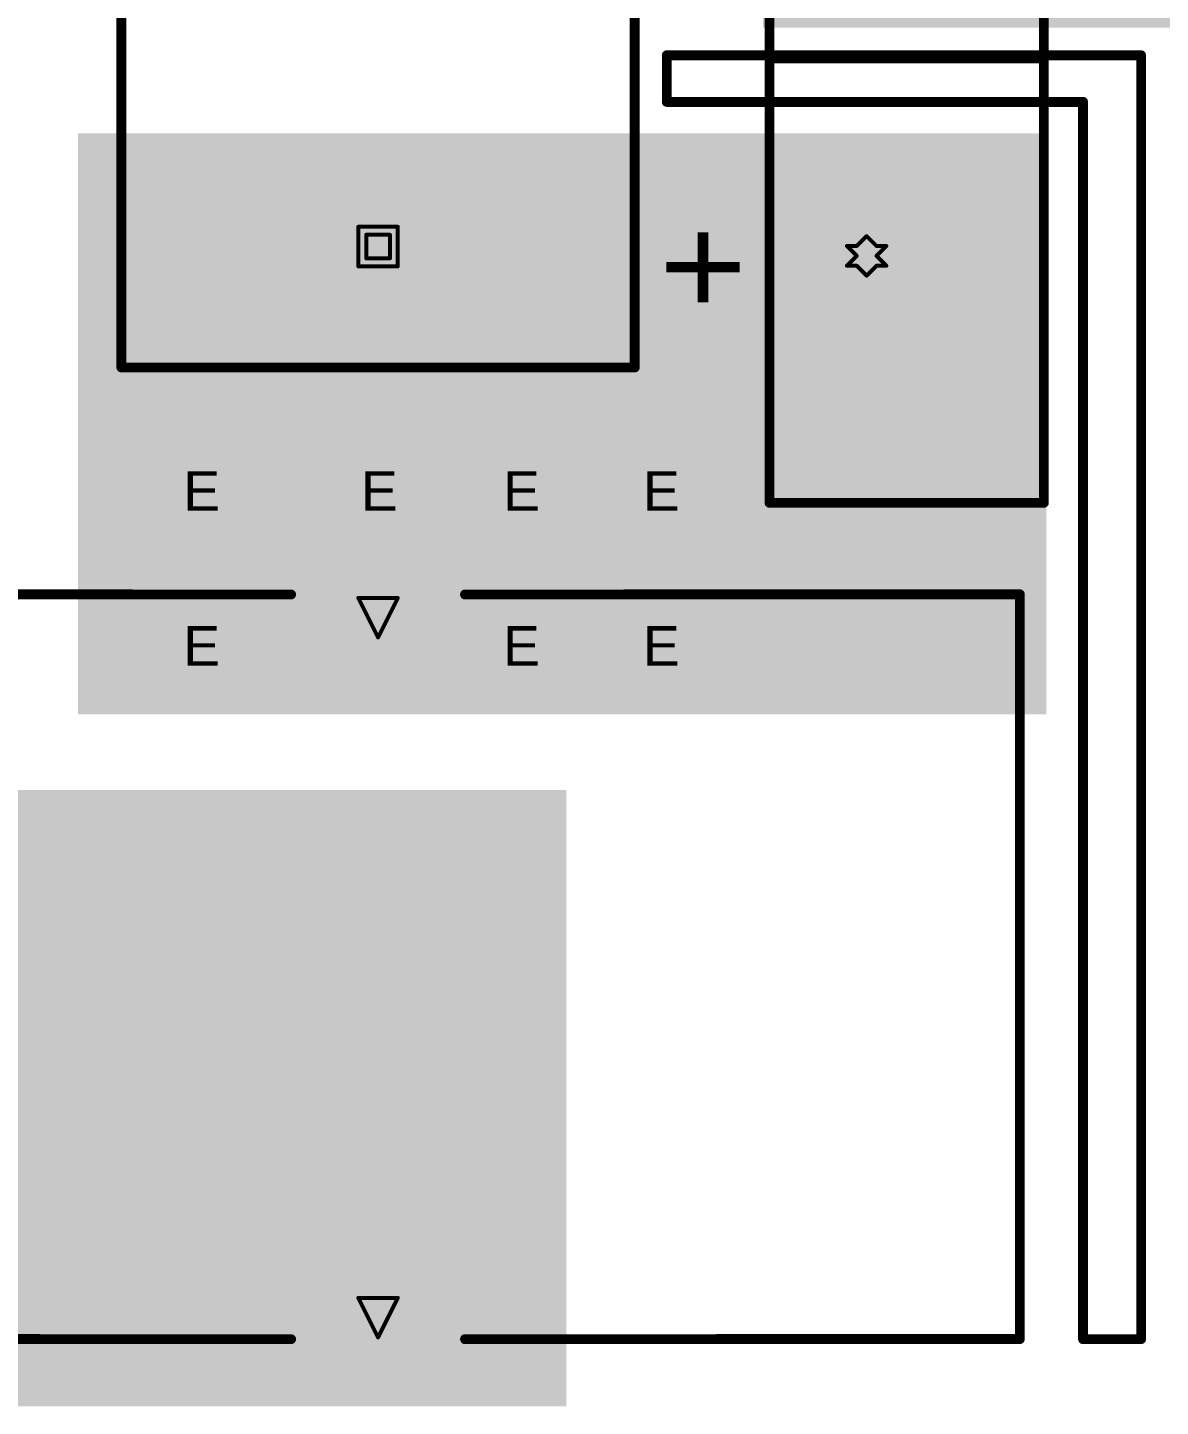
# Model space of a CAD drawing. Header units: inches. Extents: x 68 to 568, y 3 to 460.
# Drawn here: x 320 to 334.57, y 197.97 to 215.7 of the extents above; entities that cross this region are included whole.
import ezdxf

# ---------------------------------------------------------------- set-up
doc = ezdxf.new("R2010")
doc.units = ezdxf.units.IN
for name, color, linetype in [('Board Outline', 216, 'Continuous'), ('Bottom Layer', 5, 'Continuous'), ('Bottom Solder', 6, 'Continuous'), ('Drill Drawing', 1, 'Continuous'), ('Layer 1', 16, 'Continuous'), ('Layer 2', 76, 'Continuous'), ('Multi-Layer', 9, 'Continuous'), ('Pad Holes', 156, 'Continuous'), ('Top Layer', 1, 'Continuous'), ('Top Overlay', 2, 'Continuous'), ('Top Solder', 216, 'Continuous'), ('Via Holes', 16, 'Continuous')]:
    doc.layers.add(name, color=color, linetype=linetype)
doc.styles.add('Arial', font='', dxfattribs={"height": 0.2})
doc.styles.get('Arial').set_extended_font_data('Arial')

# ---------------------------------------------------------------- blocks, each defined once
blk = doc.blocks.new('450MPK474J_448')
at = {"layer": 'Bottom Layer'}
h = blk.add_hatch(color=5, dxfattribs=at)
edge = h.paths.add_edge_path()
edge.add_arc((-7.5, 0), 0.9, 0, 360)
h = blk.add_hatch(color=5, dxfattribs=at)
edge = h.paths.add_edge_path()
edge.add_arc((7.5, 0), 0.9, 0, 360)
at = {"layer": 'Bottom Solder'}
h = blk.add_hatch(color=6, dxfattribs=at)
edge = h.paths.add_edge_path()
edge.add_arc((-7.5, 0), 0.9, 0, 360)
h = blk.add_hatch(color=6, dxfattribs=at)
edge = h.paths.add_edge_path()
edge.add_arc((7.5, 0), 0.9, 0, 360)
at = {"layer": 'Layer 1'}
h = blk.add_hatch(color=16, dxfattribs=at)
edge = h.paths.add_edge_path()
edge.add_arc((-7.5, 0), 0.9, 0, 360)
h = blk.add_hatch(color=16, dxfattribs=at)
edge = h.paths.add_edge_path()
edge.add_arc((7.5, 0), 0.9, 0, 360)
at = {"layer": 'Layer 2'}
h = blk.add_hatch(color=76, dxfattribs=at)
edge = h.paths.add_edge_path()
edge.add_arc((-7.5, 0), 0.9, 0, 360)
h = blk.add_hatch(color=76, dxfattribs=at)
edge = h.paths.add_edge_path()
edge.add_arc((7.5, 0), 0.9, 0, 360)
at = {"layer": 'Multi-Layer'}
h = blk.add_hatch(color=9, dxfattribs=at)
edge = h.paths.add_edge_path()
edge.add_arc((-7.5, 0), 0.9, 0, 360)
h = blk.add_hatch(color=9, dxfattribs=at)
edge = h.paths.add_edge_path()
edge.add_arc((7.5, 0), 0.9, 0, 360)
at = {"layer": 'Pad Holes'}
h = blk.add_hatch(color=7, dxfattribs=at)
edge = h.paths.add_edge_path()
edge.add_arc((-7.5, 0), 0.546, 0, 360)
h = blk.add_hatch(color=7, dxfattribs=at)
edge = h.paths.add_edge_path()
edge.add_arc((7.5, 0), 0.546, 0, 360)
at = {"layer": 'Top Layer'}
h = blk.add_hatch(color=1, dxfattribs=at)
edge = h.paths.add_edge_path()
edge.add_arc((-7.5, 0), 0.9, 0, 360)
h = blk.add_hatch(color=1, dxfattribs=at)
edge = h.paths.add_edge_path()
edge.add_arc((7.5, 0), 0.9, 0, 360)
at = {"layer": 'Top Solder'}
h = blk.add_hatch(color=216, dxfattribs=at)
edge = h.paths.add_edge_path()
edge.add_arc((-7.5, 0), 0.9, 0, 360)
h = blk.add_hatch(color=216, dxfattribs=at)
edge = h.paths.add_edge_path()
edge.add_arc((7.5, 0), 0.9, 0, 360)
at = {"layer": 'Top Overlay'}
for points in [[(9.055, 3.302, 0.127, 0.127, 0), (-9.055, 3.302, 0.127, 0.127, 0)], [(-9.055, -3.302, 0.127, 0.127, 0), (-9.055, 3.302, 0.127, 0.127, 0)], [(9.055, -3.301, 0.127, 0.127, 0), (9.055, 3.302, 0.127, 0.127, 0)], [(9.054, -3.302, 0.127, 0.127, 0), (-9.055, -3.302, 0.127, 0.127, 0)], [(9.054, -3.302, 0.127, 0.127, 0), (9.055, -3.301, 0.127, 0.127, 0)]]:
    blk.add_lwpolyline(points, format="xyseb", dxfattribs=at)
for points in [[(-9.087, 3.302, 0.0635, 0.0635, 1), (-9.023, 3.302, 0.0635, 0.0635, 1)], [(-9.087, 3.302, 0.0635, 0.0635, 1), (-9.023, 3.302, 0.0635, 0.0635, 1)], [(9.023, 3.302, 0.0635, 0.0635, 1), (9.087, 3.302, 0.0635, 0.0635, 1)], [(9.023, 3.302, 0.0635, 0.0635, 1), (9.087, 3.302, 0.0635, 0.0635, 1)], [(-9.087, -3.302, 0.0635, 0.0635, 1), (-9.023, -3.302, 0.0635, 0.0635, 1)], [(-9.087, -3.302, 0.0635, 0.0635, 1), (-9.023, -3.302, 0.0635, 0.0635, 1)], [(9.022, -3.302, 0.0635, 0.0635, 1), (9.086, -3.302, 0.0635, 0.0635, 1)], [(9.022, -3.302, 0.0635, 0.0635, 1), (9.086, -3.302, 0.0635, 0.0635, 1)], [(9.023, -3.301, 0.0635, 0.0635, 1), (9.087, -3.301, 0.0635, 0.0635, 1)], [(9.023, -3.301, 0.0635, 0.0635, 1), (9.087, -3.301, 0.0635, 0.0635, 1)]]:
    blk.add_lwpolyline(points, format="xyseb", close=True, dxfattribs=at)
blk = doc.blocks.new('GBU_456')
at = {"layer": 'Bottom Layer'}
h = blk.add_hatch(color=5, dxfattribs=at)
edge = h.paths.add_edge_path()
edge.add_arc((-6.82, 0), 0.7, 270, 450)
edge.add_line((-6.82, 0.7), (-8.42, 0.7))
edge.add_arc((-8.42, 0), 0.7, 90, 270)
edge.add_line((-8.42, -0.7), (-6.82, -0.7))
at = {"layer": 'Bottom Solder'}
h = blk.add_hatch(color=6, dxfattribs=at)
edge = h.paths.add_edge_path()
edge.add_arc((-6.82, 0), 0.751, 270, 450)
edge.add_line((-6.82, 0.751), (-8.42, 0.751))
edge.add_arc((-8.42, 0), 0.751, 90, 270)
edge.add_line((-8.42, -0.751), (-6.82, -0.751))
at = {"layer": 'Layer 1'}
h = blk.add_hatch(color=16, dxfattribs=at)
edge = h.paths.add_edge_path()
edge.add_arc((-6.82, 0), 0.7, 270, 450)
edge.add_line((-6.82, 0.7), (-8.42, 0.7))
edge.add_arc((-8.42, 0), 0.7, 90, 270)
edge.add_line((-8.42, -0.7), (-6.82, -0.7))
at = {"layer": 'Layer 2'}
h = blk.add_hatch(color=76, dxfattribs=at)
edge = h.paths.add_edge_path()
edge.add_arc((-6.82, 0), 0.7, 270, 450)
edge.add_line((-6.82, 0.7), (-8.42, 0.7))
edge.add_arc((-8.42, 0), 0.7, 90, 270)
edge.add_line((-8.42, -0.7), (-6.82, -0.7))
at = {"layer": 'Multi-Layer'}
h = blk.add_hatch(color=9, dxfattribs=at)
edge = h.paths.add_edge_path()
edge.add_arc((-6.82, 0), 0.7, 270, 450)
edge.add_line((-6.82, 0.7), (-8.42, 0.7))
edge.add_arc((-8.42, 0), 0.7, 90, 270)
edge.add_line((-8.42, -0.7), (-6.82, -0.7))
at = {"layer": 'Pad Holes'}
h = blk.add_hatch(color=7, dxfattribs=at)
edge = h.paths.add_edge_path()
edge.add_arc((-6.87, 0), 0.35, 270, 450)
edge.add_line((-6.87, 0.35), (-8.37, 0.35))
edge.add_arc((-8.37, 0), 0.35, 90, 270)
edge.add_line((-8.37, -0.35), (-6.87, -0.35))
at = {"layer": 'Top Layer'}
h = blk.add_hatch(color=1, dxfattribs=at)
edge = h.paths.add_edge_path()
edge.add_arc((-6.82, 0), 0.7, 270, 450)
edge.add_line((-6.82, 0.7), (-8.42, 0.7))
edge.add_arc((-8.42, 0), 0.7, 90, 270)
edge.add_line((-8.42, -0.7), (-6.82, -0.7))
at = {"layer": 'Top Solder'}
h = blk.add_hatch(color=216, dxfattribs=at)
edge = h.paths.add_edge_path()
edge.add_arc((-6.82, 0), 0.751, 270, 450)
edge.add_line((-6.82, 0.751), (-8.42, 0.751))
edge.add_arc((-8.42, 0), 0.751, 90, 270)
edge.add_line((-8.42, -0.751), (-6.82, -0.751))
at = {"layer": 'Top Overlay'}
for points in [[(-10.795, 1.25, 0.127, 0.127, 0), (-10.795, -2.28, 0.127, 0.127, 0)], [(10.795, 1.25, 0.127, 0.127, 0), (-10.795, 1.25, 0.127, 0.127, 0)], [(-5.08, 1.25, 0.127, 0.127, 0), (-5.08, -2.28, 0.127, 0.127, 0)], [(10.795, -2.28, 0.127, 0.127, 0), (-10.795, -2.28, 0.127, 0.127, 0)]]:
    blk.add_lwpolyline(points, format="xyseb", dxfattribs=at)
for points in [[(-10.827, 1.25, 0.0635, 0.0635, 1), (-10.764, 1.25, 0.0635, 0.0635, 1)], [(-10.827, 1.25, 0.0635, 0.0635, 1), (-10.764, 1.25, 0.0635, 0.0635, 1)], [(-5.112, 1.25, 0.0635, 0.0635, 1), (-5.048, 1.25, 0.0635, 0.0635, 1)], [(-10.827, -2.28, 0.0635, 0.0635, 1), (-10.764, -2.28, 0.0635, 0.0635, 1)], [(-10.827, -2.28, 0.0635, 0.0635, 1), (-10.764, -2.28, 0.0635, 0.0635, 1)], [(-5.112, -2.28, 0.0635, 0.0635, 1), (-5.048, -2.28, 0.0635, 0.0635, 1)]]:
    blk.add_lwpolyline(points, format="xyseb", close=True, dxfattribs=at)
at = {"layer": 'Top Overlay', "style": 'Arial'}
blk.add_text('+', height=1.328, rotation=180, dxfattribs=at).set_placement((-7.225, 2.746))
blk = doc.blocks.new('7447021_460')
at = {"layer": 'Bottom Layer'}
h = blk.add_hatch(color=5, dxfattribs=at)
edge = h.paths.add_edge_path()
edge.add_arc((0, 4.5), 0.8, 0, 360)
h = blk.add_hatch(color=5, dxfattribs=at)
edge = h.paths.add_edge_path()
edge.add_arc((0, -4.5), 0.8, 0, 360)
at = {"layer": 'Bottom Solder'}
h = blk.add_hatch(color=6, dxfattribs=at)
edge = h.paths.add_edge_path()
edge.add_arc((0, 4.5), 0.902, 0, 360)
h = blk.add_hatch(color=6, dxfattribs=at)
edge = h.paths.add_edge_path()
edge.add_arc((0, -4.5), 0.902, 0, 360)
at = {"layer": 'Layer 1'}
h = blk.add_hatch(color=16, dxfattribs=at)
edge = h.paths.add_edge_path()
edge.add_arc((0, 4.5), 0.8, 0, 360)
h = blk.add_hatch(color=16, dxfattribs=at)
edge = h.paths.add_edge_path()
edge.add_arc((0, -4.5), 0.8, 0, 360)
at = {"layer": 'Layer 2'}
h = blk.add_hatch(color=76, dxfattribs=at)
edge = h.paths.add_edge_path()
edge.add_arc((0, 4.5), 0.8, 0, 360)
h = blk.add_hatch(color=76, dxfattribs=at)
edge = h.paths.add_edge_path()
edge.add_arc((0, -4.5), 0.8, 0, 360)
at = {"layer": 'Multi-Layer'}
h = blk.add_hatch(color=9, dxfattribs=at)
edge = h.paths.add_edge_path()
edge.add_arc((0, 4.5), 0.8, 0, 360)
h = blk.add_hatch(color=9, dxfattribs=at)
edge = h.paths.add_edge_path()
edge.add_arc((0, -4.5), 0.8, 0, 360)
at = {"layer": 'Pad Holes'}
h = blk.add_hatch(color=7, dxfattribs=at)
edge = h.paths.add_edge_path()
edge.add_arc((0, 4.5), 0.41, 0, 360)
h = blk.add_hatch(color=7, dxfattribs=at)
edge = h.paths.add_edge_path()
edge.add_arc((0, -4.5), 0.41, 0, 360)
at = {"layer": 'Top Layer'}
h = blk.add_hatch(color=1, dxfattribs=at)
edge = h.paths.add_edge_path()
edge.add_arc((0, 4.5), 0.8, 0, 360)
h = blk.add_hatch(color=1, dxfattribs=at)
edge = h.paths.add_edge_path()
edge.add_arc((0, -4.5), 0.8, 0, 360)
at = {"layer": 'Top Solder'}
h = blk.add_hatch(color=216, dxfattribs=at)
edge = h.paths.add_edge_path()
edge.add_arc((0, 4.5), 0.902, 0, 360)
h = blk.add_hatch(color=216, dxfattribs=at)
edge = h.paths.add_edge_path()
edge.add_arc((0, -4.5), 0.902, 0, 360)
at = {"layer": 'Top Overlay'}
for points in [[(-8.255, 4.801, 0.127, 0.127, 0), (-1.119, 4.799, 0.127, 0.127, 0)], [(-8.255, -4.775, 0.127, 0.127, 0), (-8.255, 4.801, 0.127, 0.127, 0)], [(1.119, 4.799, 0.127, 0.127, 0), (8.255, 4.801, 0.127, 0.127, 0)], [(8.255, -4.775, 0.127, 0.127, 0), (8.255, 4.801, 0.127, 0.127, 0)], [(-8.255, -4.775, 0.127, 0.127, 0), (-1.119, -4.777, 0.127, 0.127, 0)], [(1.119, -4.777, 0.127, 0.127, 0), (8.255, -4.775, 0.127, 0.127, 0)]]:
    blk.add_lwpolyline(points, format="xyseb", dxfattribs=at)
for points in [[(-8.287, 4.801, 0.0635, 0.0635, 1), (-8.223, 4.801, 0.0635, 0.0635, 1)], [(-8.287, 4.801, 0.0635, 0.0635, 1), (-8.223, 4.801, 0.0635, 0.0635, 1)], [(-1.151, 4.799, 0.0635, 0.0635, 1), (-1.087, 4.799, 0.0635, 0.0635, 1)], [(1.087, 4.799, 0.0635, 0.0635, 1), (1.151, 4.799, 0.0635, 0.0635, 1)], [(8.223, 4.801, 0.0635, 0.0635, 1), (8.287, 4.801, 0.0635, 0.0635, 1)], [(8.223, 4.801, 0.0635, 0.0635, 1), (8.287, 4.801, 0.0635, 0.0635, 1)], [(-8.287, -4.775, 0.0635, 0.0635, 1), (-8.223, -4.775, 0.0635, 0.0635, 1)], [(-8.287, -4.775, 0.0635, 0.0635, 1), (-8.223, -4.775, 0.0635, 0.0635, 1)], [(-1.151, -4.777, 0.0635, 0.0635, 1), (-1.087, -4.777, 0.0635, 0.0635, 1)], [(1.087, -4.777, 0.0635, 0.0635, 1), (1.151, -4.777, 0.0635, 0.0635, 1)], [(8.223, -4.775, 0.0635, 0.0635, 1), (8.287, -4.775, 0.0635, 0.0635, 1)], [(8.223, -4.775, 0.0635, 0.0635, 1), (8.287, -4.775, 0.0635, 0.0635, 1)]]:
    blk.add_lwpolyline(points, format="xyseb", close=True, dxfattribs=at)

msp = doc.modelspace()

# ---------------------------------------------------------------- hatches: boundary and pattern name
at = {"layer": 'Bottom Layer'}
for points in [[(319.278, 205.892), (326.923, 205.892), (326.923, 197.968), (308.432, 197.968), (308.432, 209.869), (308.519, 209.956), (308.519, 222.543), (300.112, 230.95), (300.112, 237.49), (319.278, 237.49)], [(353.085, 204.291), (345.846, 204.291), (345.846, 212.762), (335.737, 212.762), (335.737, 215.696), (329.463, 215.696), (329.463, 219.963), (353.085, 219.963)], [(320.65, 206.868), (332.308, 206.868), (332.308, 214.336), (320.65, 214.336)]]:
    msp.add_hatch(color=5, dxfattribs=at).paths.add_polyline_path(points)
h = msp.add_hatch(color=5, dxfattribs=at)
edge = h.paths.add_edge_path()
edge.add_arc((322.224, 209.79), 0.3, 0, 360)
h = msp.add_hatch(color=5, dxfattribs=at)
edge = h.paths.add_edge_path()
edge.add_arc((324.51, 209.79), 0.3, 0, 360)
h = msp.add_hatch(color=5, dxfattribs=at)
edge = h.paths.add_edge_path()
edge.add_arc((326.339, 209.79), 0.3, 0, 360)
h = msp.add_hatch(color=5, dxfattribs=at)
edge = h.paths.add_edge_path()
edge.add_arc((328.137, 209.79), 0.3, 0, 360)
h = msp.add_hatch(color=5, dxfattribs=at)
edge = h.paths.add_edge_path()
edge.add_arc((322.224, 207.797), 0.3, 0, 360)
h = msp.add_hatch(color=5, dxfattribs=at)
edge = h.paths.add_edge_path()
edge.add_arc((326.339, 207.797), 0.3, 0, 360)
h = msp.add_hatch(color=5, dxfattribs=at)
edge = h.paths.add_edge_path()
edge.add_arc((328.137, 207.797), 0.3, 0, 360)
at = {"layer": 'Bottom Solder'}
h = msp.add_hatch(color=6, dxfattribs=at)
edge = h.paths.add_edge_path()
edge.add_arc((322.224, 209.79), 0.402, 0, 360)
h = msp.add_hatch(color=6, dxfattribs=at)
edge = h.paths.add_edge_path()
edge.add_arc((324.51, 209.79), 0.402, 0, 360)
h = msp.add_hatch(color=6, dxfattribs=at)
edge = h.paths.add_edge_path()
edge.add_arc((326.339, 209.79), 0.402, 0, 360)
h = msp.add_hatch(color=6, dxfattribs=at)
edge = h.paths.add_edge_path()
edge.add_arc((328.137, 209.79), 0.402, 0, 360)
h = msp.add_hatch(color=6, dxfattribs=at)
edge = h.paths.add_edge_path()
edge.add_arc((322.224, 207.797), 0.402, 0, 360)
h = msp.add_hatch(color=6, dxfattribs=at)
edge = h.paths.add_edge_path()
edge.add_arc((326.339, 207.797), 0.402, 0, 360)
h = msp.add_hatch(color=6, dxfattribs=at)
edge = h.paths.add_edge_path()
edge.add_arc((328.137, 207.797), 0.402, 0, 360)
at = {"layer": 'Layer 1'}
h = msp.add_hatch(color=16, dxfattribs=at)
edge = h.paths.add_edge_path()
edge.add_arc((322.224, 209.79), 0.3, 0, 360)
h = msp.add_hatch(color=16, dxfattribs=at)
edge = h.paths.add_edge_path()
edge.add_arc((324.51, 209.79), 0.3, 0, 360)
h = msp.add_hatch(color=16, dxfattribs=at)
edge = h.paths.add_edge_path()
edge.add_arc((326.339, 209.79), 0.3, 0, 360)
h = msp.add_hatch(color=16, dxfattribs=at)
edge = h.paths.add_edge_path()
edge.add_arc((328.137, 209.79), 0.3, 0, 360)
h = msp.add_hatch(color=16, dxfattribs=at)
edge = h.paths.add_edge_path()
edge.add_arc((322.224, 207.797), 0.3, 0, 360)
h = msp.add_hatch(color=16, dxfattribs=at)
edge = h.paths.add_edge_path()
edge.add_arc((326.339, 207.797), 0.3, 0, 360)
h = msp.add_hatch(color=16, dxfattribs=at)
edge = h.paths.add_edge_path()
edge.add_arc((328.137, 207.797), 0.3, 0, 360)
at = {"layer": 'Layer 2'}
h = msp.add_hatch(color=76, dxfattribs=at)
edge = h.paths.add_edge_path()
edge.add_arc((322.224, 209.79), 0.3, 0, 360)
h = msp.add_hatch(color=76, dxfattribs=at)
edge = h.paths.add_edge_path()
edge.add_arc((324.51, 209.79), 0.3, 0, 360)
h = msp.add_hatch(color=76, dxfattribs=at)
edge = h.paths.add_edge_path()
edge.add_arc((326.339, 209.79), 0.3, 0, 360)
h = msp.add_hatch(color=76, dxfattribs=at)
edge = h.paths.add_edge_path()
edge.add_arc((328.137, 209.79), 0.3, 0, 360)
h = msp.add_hatch(color=76, dxfattribs=at)
edge = h.paths.add_edge_path()
edge.add_arc((322.224, 207.797), 0.3, 0, 360)
h = msp.add_hatch(color=76, dxfattribs=at)
edge = h.paths.add_edge_path()
edge.add_arc((326.339, 207.797), 0.3, 0, 360)
h = msp.add_hatch(color=76, dxfattribs=at)
edge = h.paths.add_edge_path()
edge.add_arc((328.137, 207.797), 0.3, 0, 360)
at = {"layer": 'Top Layer'}
for points in [[(320.737, 206.868), (333.106, 206.868), (333.106, 214.336), (320.737, 214.336)], [(309.23, 197.967), (326.934, 197.967), (326.934, 205.892), (309.23, 205.892)]]:
    msp.add_hatch(color=1, dxfattribs=at).paths.add_polyline_path(points)
h = msp.add_hatch(color=1, dxfattribs=at)
edge = h.paths.add_edge_path()
edge.add_arc((322.224, 209.79), 0.3, 0, 360)
h = msp.add_hatch(color=1, dxfattribs=at)
edge = h.paths.add_edge_path()
edge.add_arc((324.51, 209.79), 0.3, 0, 360)
h = msp.add_hatch(color=1, dxfattribs=at)
edge = h.paths.add_edge_path()
edge.add_arc((326.339, 209.79), 0.3, 0, 360)
h = msp.add_hatch(color=1, dxfattribs=at)
edge = h.paths.add_edge_path()
edge.add_arc((328.137, 209.79), 0.3, 0, 360)
h = msp.add_hatch(color=1, dxfattribs=at)
edge = h.paths.add_edge_path()
edge.add_arc((322.224, 207.797), 0.3, 0, 360)
h = msp.add_hatch(color=1, dxfattribs=at)
edge = h.paths.add_edge_path()
edge.add_arc((326.339, 207.797), 0.3, 0, 360)
h = msp.add_hatch(color=1, dxfattribs=at)
edge = h.paths.add_edge_path()
edge.add_arc((328.137, 207.797), 0.3, 0, 360)
at = {"layer": 'Top Solder'}
h = msp.add_hatch(color=216, dxfattribs=at)
edge = h.paths.add_edge_path()
edge.add_arc((322.224, 209.79), 0.402, 0, 360)
h = msp.add_hatch(color=216, dxfattribs=at)
edge = h.paths.add_edge_path()
edge.add_arc((324.51, 209.79), 0.402, 0, 360)
h = msp.add_hatch(color=216, dxfattribs=at)
edge = h.paths.add_edge_path()
edge.add_arc((326.339, 209.79), 0.402, 0, 360)
h = msp.add_hatch(color=216, dxfattribs=at)
edge = h.paths.add_edge_path()
edge.add_arc((328.137, 209.79), 0.402, 0, 360)
h = msp.add_hatch(color=216, dxfattribs=at)
edge = h.paths.add_edge_path()
edge.add_arc((322.224, 207.797), 0.402, 0, 360)
h = msp.add_hatch(color=216, dxfattribs=at)
edge = h.paths.add_edge_path()
edge.add_arc((326.339, 207.797), 0.402, 0, 360)
h = msp.add_hatch(color=216, dxfattribs=at)
edge = h.paths.add_edge_path()
edge.add_arc((328.137, 207.797), 0.402, 0, 360)
at = {"layer": 'Via Holes'}
h = msp.add_hatch(color=7, dxfattribs=at)
edge = h.paths.add_edge_path()
edge.add_arc((322.224, 209.79), 0.15, 0, 360)
h = msp.add_hatch(color=7, dxfattribs=at)
edge = h.paths.add_edge_path()
edge.add_arc((324.51, 209.79), 0.15, 0, 360)
h = msp.add_hatch(color=7, dxfattribs=at)
edge = h.paths.add_edge_path()
edge.add_arc((326.339, 209.79), 0.15, 0, 360)
h = msp.add_hatch(color=7, dxfattribs=at)
edge = h.paths.add_edge_path()
edge.add_arc((328.137, 209.79), 0.15, 0, 360)
h = msp.add_hatch(color=7, dxfattribs=at)
edge = h.paths.add_edge_path()
edge.add_arc((322.224, 207.797), 0.15, 0, 360)
h = msp.add_hatch(color=7, dxfattribs=at)
edge = h.paths.add_edge_path()
edge.add_arc((326.339, 207.797), 0.15, 0, 360)
h = msp.add_hatch(color=7, dxfattribs=at)
edge = h.paths.add_edge_path()
edge.add_arc((328.137, 207.797), 0.15, 0, 360)

# ---------------------------------------------------------------- linework, layer by layer
at = {"layer": 'Board Outline'}
for points in [[(328.224, 214.742, 0.127, 0.127, 0), (328.224, 215.342, 0.127, 0.127, 0)], [(328.224, 215.342, 0.127, 0.127, 0), (334.326, 215.342, 0.127, 0.127, 0)], [(334.326, 198.832, 0.127, 0.127, 0), (334.326, 215.342, 0.127, 0.127, 0)], [(328.224, 214.742, 0.127, 0.127, 0), (333.579, 214.742, 0.127, 0.127, 0)], [(333.579, 198.832, 0.127, 0.127, 0), (333.579, 214.742, 0.127, 0.127, 0)], [(333.579, 198.832, 0.127, 0.127, 0), (334.326, 198.832, 0.127, 0.127, 0)]]:
    msp.add_lwpolyline(points, format="xyseb", dxfattribs=at)
for points in [[(328.192, 215.342, 0.0635, 0.0635, 1), (328.256, 215.342, 0.0635, 0.0635, 1)], [(328.192, 215.342, 0.0635, 0.0635, 1), (328.256, 215.342, 0.0635, 0.0635, 1)], [(334.294, 215.342, 0.0635, 0.0635, 1), (334.357, 215.342, 0.0635, 0.0635, 1)], [(334.294, 215.342, 0.0635, 0.0635, 1), (334.357, 215.342, 0.0635, 0.0635, 1)], [(328.192, 214.742, 0.0635, 0.0635, 1), (328.256, 214.742, 0.0635, 0.0635, 1)], [(328.192, 214.742, 0.0635, 0.0635, 1), (328.256, 214.742, 0.0635, 0.0635, 1)], [(333.547, 214.742, 0.0635, 0.0635, 1), (333.611, 214.742, 0.0635, 0.0635, 1)], [(333.547, 214.742, 0.0635, 0.0635, 1), (333.611, 214.742, 0.0635, 0.0635, 1)], [(333.547, 198.832, 0.0635, 0.0635, 1), (333.611, 198.832, 0.0635, 0.0635, 1)], [(333.547, 198.832, 0.0635, 0.0635, 1), (333.611, 198.832, 0.0635, 0.0635, 1)], [(334.294, 198.832, 0.0635, 0.0635, 1), (334.357, 198.832, 0.0635, 0.0635, 1)], [(334.294, 198.832, 0.0635, 0.0635, 1), (334.357, 198.832, 0.0635, 0.0635, 1)]]:
    msp.add_lwpolyline(points, format="xyseb", close=True, dxfattribs=at)
at = {"layer": 'Drill Drawing'}
for points in [[(324.256, 213.136, 0.0508, 0.0508, 0), (324.764, 213.136, 0.0508, 0.0508, 0)], [(324.256, 212.628, 0.0508, 0.0508, 0), (324.256, 213.136, 0.0508, 0.0508, 0)], [(324.764, 212.628, 0.0508, 0.0508, 0), (324.764, 213.136, 0.0508, 0.0508, 0)], [(324.358, 213.034, 0.0508, 0.0508, 0), (324.663, 213.034, 0.0508, 0.0508, 0)], [(324.358, 212.73, 0.0508, 0.0508, 0), (324.358, 213.034, 0.0508, 0.0508, 0)], [(324.663, 212.73, 0.0508, 0.0508, 0), (324.663, 213.034, 0.0508, 0.0508, 0)], [(330.668, 212.889, 0.0508, 0.0508, 0), (330.795, 213.016, 0.0508, 0.0508, 0)], [(330.795, 213.016, 0.0508, 0.0508, 0), (330.922, 212.889, 0.0508, 0.0508, 0)], [(330.541, 212.889, 0.0508, 0.0508, 0), (330.668, 212.762, 0.0508, 0.0508, 0)], [(330.541, 212.889, 0.0508, 0.0508, 0), (330.668, 212.889, 0.0508, 0.0508, 0)], [(330.541, 212.635, 0.0508, 0.0508, 0), (330.668, 212.762, 0.0508, 0.0508, 0)], [(330.922, 212.889, 0.0508, 0.0508, 0), (331.049, 212.889, 0.0508, 0.0508, 0)], [(330.922, 212.762, 0.0508, 0.0508, 0), (331.049, 212.889, 0.0508, 0.0508, 0)], [(330.922, 212.762, 0.0508, 0.0508, 0), (331.049, 212.635, 0.0508, 0.0508, 0)], [(324.256, 212.628, 0.0508, 0.0508, 0), (324.764, 212.628, 0.0508, 0.0508, 0)], [(324.358, 212.73, 0.0508, 0.0508, 0), (324.663, 212.73, 0.0508, 0.0508, 0)], [(330.541, 212.635, 0.0508, 0.0508, 0), (330.668, 212.635, 0.0508, 0.0508, 0)], [(330.668, 212.635, 0.0508, 0.0508, 0), (330.795, 212.508, 0.0508, 0.0508, 0)], [(330.795, 212.508, 0.0508, 0.0508, 0), (330.922, 212.635, 0.0508, 0.0508, 0)], [(330.922, 212.635, 0.0508, 0.0508, 0), (331.049, 212.635, 0.0508, 0.0508, 0)], [(324.256, 208.363, 0.0508, 0.0508, 0), (324.764, 208.363, 0.0508, 0.0508, 0)], [(324.256, 208.363, 0.0508, 0.0508, 0), (324.51, 207.855, 0.0508, 0.0508, 0)], [(324.51, 207.855, 0.0508, 0.0508, 0), (324.764, 208.363, 0.0508, 0.0508, 0)], [(324.256, 199.363, 0.0508, 0.0508, 0), (324.764, 199.363, 0.0508, 0.0508, 0)], [(324.256, 199.363, 0.0508, 0.0508, 0), (324.51, 198.855, 0.0508, 0.0508, 0)], [(324.51, 198.855, 0.0508, 0.0508, 0), (324.764, 199.363, 0.0508, 0.0508, 0)]]:
    msp.add_lwpolyline(points, format="xyseb", dxfattribs=at)
for points in [[(324.243, 213.136, 0.0254, 0.0254, 1), (324.269, 213.136, 0.0254, 0.0254, 1)], [(324.243, 213.136, 0.0254, 0.0254, 1), (324.269, 213.136, 0.0254, 0.0254, 1)], [(324.751, 213.136, 0.0254, 0.0254, 1), (324.777, 213.136, 0.0254, 0.0254, 1)], [(324.751, 213.136, 0.0254, 0.0254, 1), (324.777, 213.136, 0.0254, 0.0254, 1)], [(324.345, 213.034, 0.0254, 0.0254, 1), (324.37, 213.034, 0.0254, 0.0254, 1)], [(324.345, 213.034, 0.0254, 0.0254, 1), (324.37, 213.034, 0.0254, 0.0254, 1)], [(324.65, 213.034, 0.0254, 0.0254, 1), (324.675, 213.034, 0.0254, 0.0254, 1)], [(324.65, 213.034, 0.0254, 0.0254, 1), (324.675, 213.034, 0.0254, 0.0254, 1)], [(330.782, 213.016, 0.0254, 0.0254, 1), (330.807, 213.016, 0.0254, 0.0254, 1)], [(330.782, 213.016, 0.0254, 0.0254, 1), (330.807, 213.016, 0.0254, 0.0254, 1)], [(330.528, 212.889, 0.0254, 0.0254, 1), (330.553, 212.889, 0.0254, 0.0254, 1)], [(330.528, 212.889, 0.0254, 0.0254, 1), (330.553, 212.889, 0.0254, 0.0254, 1)], [(330.655, 212.889, 0.0254, 0.0254, 1), (330.68, 212.889, 0.0254, 0.0254, 1)], [(330.655, 212.889, 0.0254, 0.0254, 1), (330.68, 212.889, 0.0254, 0.0254, 1)], [(330.655, 212.762, 0.0254, 0.0254, 1), (330.68, 212.762, 0.0254, 0.0254, 1)], [(330.655, 212.762, 0.0254, 0.0254, 1), (330.68, 212.762, 0.0254, 0.0254, 1)], [(330.909, 212.889, 0.0254, 0.0254, 1), (330.934, 212.889, 0.0254, 0.0254, 1)], [(330.909, 212.889, 0.0254, 0.0254, 1), (330.934, 212.889, 0.0254, 0.0254, 1)], [(330.909, 212.762, 0.0254, 0.0254, 1), (330.934, 212.762, 0.0254, 0.0254, 1)], [(330.909, 212.762, 0.0254, 0.0254, 1), (330.934, 212.762, 0.0254, 0.0254, 1)], [(331.036, 212.889, 0.0254, 0.0254, 1), (331.061, 212.889, 0.0254, 0.0254, 1)], [(331.036, 212.889, 0.0254, 0.0254, 1), (331.061, 212.889, 0.0254, 0.0254, 1)], [(324.243, 212.628, 0.0254, 0.0254, 1), (324.269, 212.628, 0.0254, 0.0254, 1)], [(324.243, 212.628, 0.0254, 0.0254, 1), (324.269, 212.628, 0.0254, 0.0254, 1)], [(324.345, 212.73, 0.0254, 0.0254, 1), (324.37, 212.73, 0.0254, 0.0254, 1)], [(324.345, 212.73, 0.0254, 0.0254, 1), (324.37, 212.73, 0.0254, 0.0254, 1)], [(324.65, 212.73, 0.0254, 0.0254, 1), (324.675, 212.73, 0.0254, 0.0254, 1)], [(324.65, 212.73, 0.0254, 0.0254, 1), (324.675, 212.73, 0.0254, 0.0254, 1)], [(324.751, 212.628, 0.0254, 0.0254, 1), (324.777, 212.628, 0.0254, 0.0254, 1)], [(324.751, 212.628, 0.0254, 0.0254, 1), (324.777, 212.628, 0.0254, 0.0254, 1)], [(330.528, 212.635, 0.0254, 0.0254, 1), (330.553, 212.635, 0.0254, 0.0254, 1)], [(330.528, 212.635, 0.0254, 0.0254, 1), (330.553, 212.635, 0.0254, 0.0254, 1)], [(330.655, 212.635, 0.0254, 0.0254, 1), (330.68, 212.635, 0.0254, 0.0254, 1)], [(330.655, 212.635, 0.0254, 0.0254, 1), (330.68, 212.635, 0.0254, 0.0254, 1)], [(330.909, 212.635, 0.0254, 0.0254, 1), (330.934, 212.635, 0.0254, 0.0254, 1)], [(330.909, 212.635, 0.0254, 0.0254, 1), (330.934, 212.635, 0.0254, 0.0254, 1)], [(331.036, 212.635, 0.0254, 0.0254, 1), (331.061, 212.635, 0.0254, 0.0254, 1)], [(331.036, 212.635, 0.0254, 0.0254, 1), (331.061, 212.635, 0.0254, 0.0254, 1)], [(330.782, 212.508, 0.0254, 0.0254, 1), (330.807, 212.508, 0.0254, 0.0254, 1)], [(330.782, 212.508, 0.0254, 0.0254, 1), (330.807, 212.508, 0.0254, 0.0254, 1)], [(324.243, 208.363, 0.0254, 0.0254, 1), (324.269, 208.363, 0.0254, 0.0254, 1)], [(324.243, 208.363, 0.0254, 0.0254, 1), (324.269, 208.363, 0.0254, 0.0254, 1)], [(324.751, 208.363, 0.0254, 0.0254, 1), (324.777, 208.363, 0.0254, 0.0254, 1)], [(324.751, 208.363, 0.0254, 0.0254, 1), (324.777, 208.363, 0.0254, 0.0254, 1)], [(324.497, 207.855, 0.0254, 0.0254, 1), (324.523, 207.855, 0.0254, 0.0254, 1)], [(324.497, 207.855, 0.0254, 0.0254, 1), (324.523, 207.855, 0.0254, 0.0254, 1)], [(324.243, 199.363, 0.0254, 0.0254, 1), (324.269, 199.363, 0.0254, 0.0254, 1)], [(324.243, 199.363, 0.0254, 0.0254, 1), (324.269, 199.363, 0.0254, 0.0254, 1)], [(324.751, 199.363, 0.0254, 0.0254, 1), (324.777, 199.363, 0.0254, 0.0254, 1)], [(324.751, 199.363, 0.0254, 0.0254, 1), (324.777, 199.363, 0.0254, 0.0254, 1)], [(324.497, 198.855, 0.0254, 0.0254, 1), (324.523, 198.855, 0.0254, 0.0254, 1)], [(324.497, 198.855, 0.0254, 0.0254, 1), (324.523, 198.855, 0.0254, 0.0254, 1)]]:
    msp.add_lwpolyline(points, format="xyseb", close=True, dxfattribs=at)

# ---------------------------------------------------------------- block references
for name, p, rotation in [('GBU_456', (330.795, 220.382), 90), ('450MPK474J_448', (324.51, 220.382), 270)]:
    msp.add_blockref(name, p, dxfattribs=dict(rotation=rotation))
msp.add_blockref('7447021_460', (324.51, 203.609))

# ---------------------------------------------------------------- texts
at = {"layer": 'Drill Drawing', "style": 'Arial'}
for p in [(322.004, 209.485), (324.29, 209.485), (326.119, 209.485), (327.917, 209.485), (322.004, 207.493), (326.119, 207.493), (327.917, 207.493)]:
    msp.add_text('E', height=0.508, dxfattribs=at).set_placement(p)

doc.saveas('drawing.dxf')
